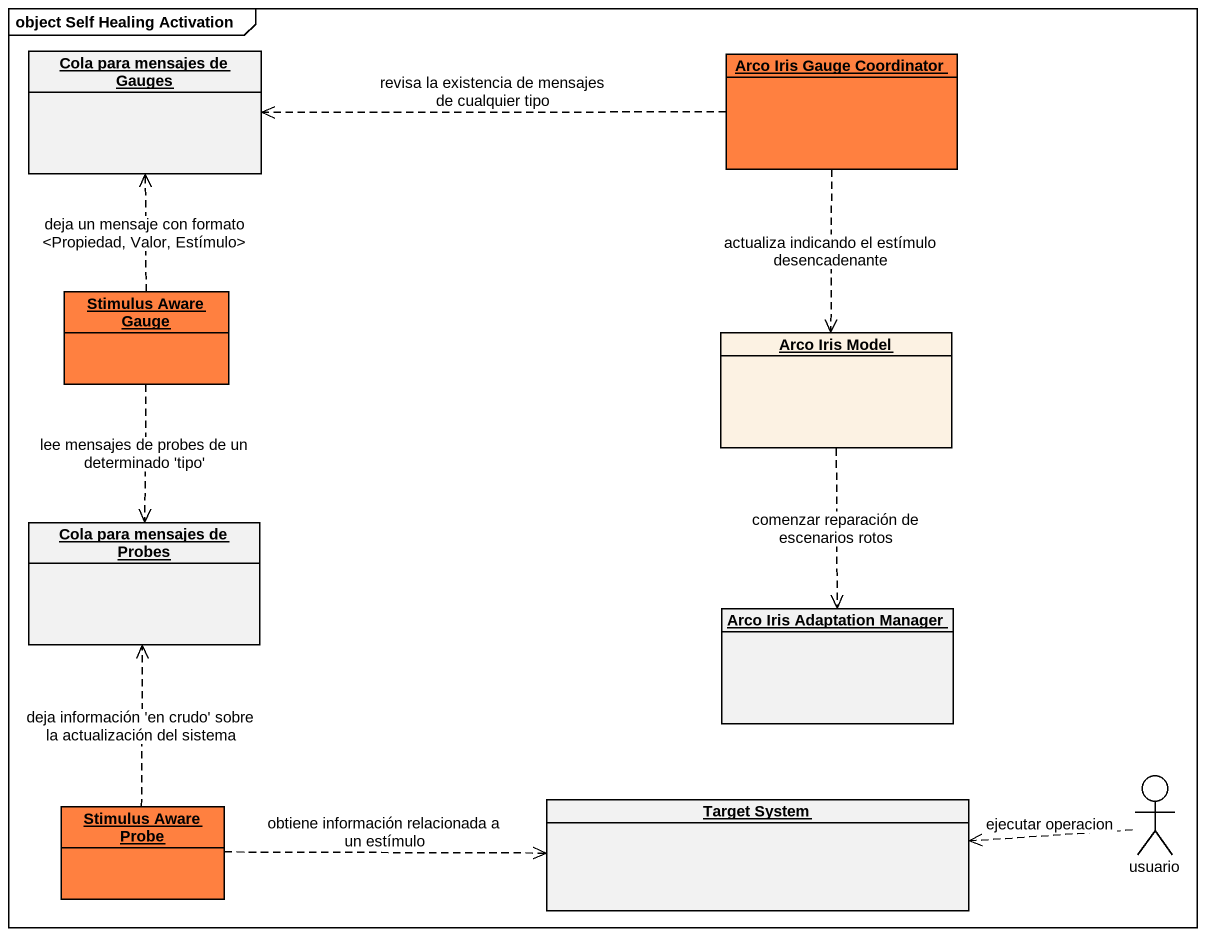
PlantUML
@startuml
mainframe object Self Healing Activation
allowmixing
hide circle
hide empty members
object "Cola para mensajes de Gauges" as Cola_para_mensajes_de_Gauges
object "Arco Iris Gauge Coordinator" as Arco_Iris_Gauge_Coordinator #FF8040
object "Stimulus Aware Gauge" as Stimulus_Aware_Gauge #FF8040
object "Arco Iris Model" as Arco_Iris_Model #FCF2E3
object "Cola para mensajes de Probes" as Cola_para_mensajes_de_Probes
object "Arco Iris Adaptation Manager" as Arco_Iris_Adaptation_Manager
object "Target System" as Target_System
actor usuario
object "Stimulus Aware Probe" as Stimulus_Aware_Probe #FF8040
Arco_Iris_Gauge_Coordinator .left.> Cola_para_mensajes_de_Gauges : revisa la existencia de mensajes de cualquier tipo
Arco_Iris_Gauge_Coordinator ..> Arco_Iris_Model : actualiza indicando el estímulo desencadenante
Stimulus_Aware_Gauge .up.> Cola_para_mensajes_de_Gauges : deja un mensaje con formato <Propiedad, Valor, Estímulo>
Stimulus_Aware_Gauge ..> Cola_para_mensajes_de_Probes : lee mensajes de probes de un determinado 'tipo'
Arco_Iris_Model ..> Arco_Iris_Adaptation_Manager : comenzar reparación de escenarios rotos
usuario .left.> Target_System : ejecutar operacion
Stimulus_Aware_Probe .up.> Cola_para_mensajes_de_Probes : deja información 'en crudo' sobre la actualización del sistema
Stimulus_Aware_Probe .right.> Target_System : obtiene información relacionada a un estímulo
@enduml
